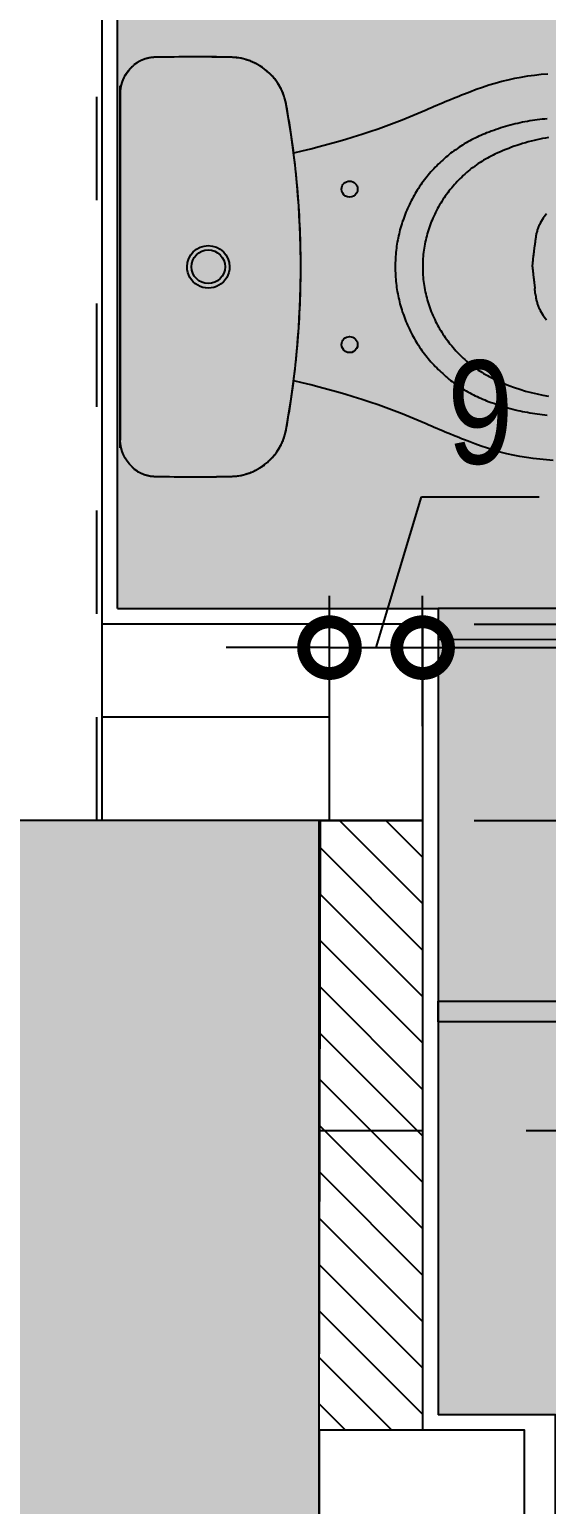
# Model space of a CAD drawing. Header units: metres. Extents: x -23 to 570, y -54 to 184.
# Drawn here: x 30.82 to 31.32, y 47.338 to 48.765 of the extents above; entities that cross this region are included whole.
import ezdxf
from ezdxf.xclip import XClip

# ---------------------------------------------------------------- set-up
doc = ezdxf.new("R2010")
doc.units = ezdxf.units.M
doc.header["$XCLIPFRAME"] = 0
doc.header["$PDMODE"] = 35
doc.linetypes.add('DASHEDX2', pattern=[1.5, 1, -0.5])
for name, color, linetype in [('1', 232, 'DASHEDX2'), ('4', 2, 'Continuous'), ('ARQ-DIM', 2, 'Continuous'), ('PUC$0$ARQ-ALV ACAB', 4, 'Continuous'), ('PUC$0$ARQ-ALV OSSO', 5, 'Continuous'), ('PUC$0$ARQ-AUX1', 1, 'Continuous'), ('PUC$0$ARQ-ENCH', 1, 'Continuous'), ('PUC$0$ARQ-HID', 7, 'Continuous')]:
    doc.layers.add(name, color=color, linetype=linetype)
doc.layers.add('PUC$0$ARQ-FORRO', color=9, linetype='Continuous', lineweight=5)
doc.styles.add('Adesa', font='ARIALN.TTF')
doc.dimstyles.new('ADESA 1-0050', dxfattribs={"dimtxt": 0.1, "dimasz": 0.1, "dimexe": 0.05, "dimexo": 0.05, "dimgap": 0.03, "dimtad": 1, "dimdec": 1, "dimlfac": 100, "dimzin": 12, "dimtxsty": 'Adesa', "dimblk": 'DOTSMALL', "dimcen": 1, "dimdle": 0.05, "dimclrd": 1, "dimclre": 1, "dimclrt": 256, "dimazin": 3, "dimtm": 1e-09, "dimtfac": 1, "dimtdec": 1, "dimtmove": 1, "dimatfit": 0, "dimldrblk": 'DOTSMALL', "dimfxl": 0.8, "dimtvp": 2, "dimtolj": 1, "dimtzin": 0, "dimarcsym": 0})

# ---------------------------------------------------------------- blocks, each defined once
blk = doc.blocks.new('_DotSmall')
at = {"color": 0, "linetype": 'ByBlock', "const_width": 0.5}
blk.add_lwpolyline([(-0.0625, 0, 1), (0.0625, 0, 1)], format="xyb", close=True, dxfattribs=at)
blk = doc.blocks.new('*D898')
at = {"layer": 'ARQ-DIM', "color": 1, "lineweight": -2, "transparency": 16777216}
for p, q in [((31.2, 48.0912), (31.2, 48.2172)), ((32.1683, 48.0912), (32.1683, 48.2172)), ((31.15, 48.1672), (32.2183, 48.1672))]:
    blk.add_line(p, q, dxfattribs=at)
at = {"layer": 'Defpoints', "color": 0, "transparency": 16777216}
for p in [(32.1683, 48.1672), (31.2, 48.0412, 0), (32.1683, 48.0412)]:
    blk.add_point(p, dxfattribs=at)
at = {"layer": 'ARQ-DIM', "color": 1, "lineweight": -2, "transparency": 16777216, "xscale": 0.1, "yscale": 0.1, "zscale": 0.1, "rotation": 180}
blk.add_blockref('_DotSmall', (31.2, 48.1672), dxfattribs=at)
at = {"layer": 'ARQ-DIM', "color": 1, "lineweight": -2, "transparency": 16777216, "xscale": 0.1, "yscale": 0.1, "zscale": 0.1}
blk.add_blockref('_DotSmall', (32.1683, 48.1672), dxfattribs=at)
at = {"layer": 'ARQ-DIM', "transparency": 16777216, "insert": (32.0129, 48.2482), "char_height": 0.1, "attachment_point": 5, "style": 'Adesa'}
blk.add_mtext('\\A1;97', dxfattribs=at)
blk = doc.blocks.new('*D900')
at = {"layer": 'ARQ-DIM', "color": 1, "lineweight": -2, "transparency": 16777216}
for p, q in [((31.155, 48.1672), (31.1988, 48.3132)), ((31.1988, 48.3132), (31.3128, 48.3132)), ((31.11, 48.095), (31.11, 48.2172)), ((31.2, 48.0912), (31.2, 48.2172)), ((31.11, 48.1672), (31.01, 48.1672)), ((31.11, 48.1672), (31.2, 48.1672)), ((31.11, 48.1672), (31.2, 48.1672)), ((31.2, 48.1672), (31.3, 48.1672))]:
    blk.add_line(p, q, dxfattribs=at)
at = {"layer": 'Defpoints', "color": 0, "transparency": 16777216}
for p in [(31.2, 48.1672), (31.11, 48.045), (31.2, 48.0412)]:
    blk.add_point(p, dxfattribs=at)
at = {"layer": 'ARQ-DIM', "color": 1, "lineweight": -2, "transparency": 16777216, "xscale": 0.1, "yscale": 0.1, "zscale": 0.1}
blk.add_blockref('_DotSmall', (31.11, 48.1672), dxfattribs=at)
at = {"layer": 'ARQ-DIM', "color": 1, "lineweight": -2, "transparency": 16777216, "xscale": 0.1, "yscale": 0.1, "zscale": 0.1, "rotation": 180}
blk.add_blockref('_DotSmall', (31.2, 48.1672), dxfattribs=at)
at = {"layer": 'ARQ-DIM', "transparency": 16777216, "insert": (31.2558, 48.3943), "char_height": 0.1, "attachment_point": 5, "style": 'Adesa'}
blk.add_mtext('\\A1;9', dxfattribs=at)
blk = doc.blocks.new('*D1104')
at = {"layer": 'ARQ-DIM', "color": 1, "lineweight": -2, "transparency": 16777216}
for p, q in [((31.772, 48.24), (31.772, 47.95)), ((31.25, 48.19), (31.822, 48.19)), ((31.25, 48), (31.822, 48))]:
    blk.add_line(p, q, dxfattribs=at)
at = {"layer": 'Defpoints', "color": 0, "transparency": 16777216}
for p in [(31.2, 48.19, 0), (31.2, 48, 0), (31.772, 48)]:
    blk.add_point(p, dxfattribs=at)
at = {"layer": 'ARQ-DIM', "color": 1, "lineweight": -2, "transparency": 16777216, "xscale": 0.1, "yscale": 0.1, "zscale": 0.1}
for p, rotation in [((31.772, 48.19), 90), ((31.772, 48), 270)]:
    blk.add_blockref('_DotSmall', p, dxfattribs=dict(at, rotation=rotation))
at = {"layer": 'ARQ-DIM', "transparency": 16777216, "insert": (31.6909, 48.095), "char_height": 0.1, "attachment_point": 5, "rotation": 90, "style": 'Adesa'}
blk.add_mtext('\\A1;19', dxfattribs=at)
blk = doc.blocks.new('*D1105')
at = {"layer": 'ARQ-DIM', "color": 1, "lineweight": -2, "transparency": 16777216}
for p, q in [((31.772, 47.3605), (31.772, 48.05)), ((31.25, 48), (31.822, 48)), ((31.3484, 47.4105), (31.822, 47.4105))]:
    blk.add_line(p, q, dxfattribs=at)
at = {"layer": 'Defpoints', "color": 0, "transparency": 16777216}
for p in [(31.2, 48, 0), (31.772, 48), (31.2984, 47.4105, 0)]:
    blk.add_point(p, dxfattribs=at)
at = {"layer": 'ARQ-DIM', "color": 1, "lineweight": -2, "transparency": 16777216, "xscale": 0.1, "yscale": 0.1, "zscale": 0.1}
for p, rotation in [((31.772, 48), 90), ((31.772, 47.4105), 270)]:
    blk.add_blockref('_DotSmall', p, dxfattribs=dict(at, rotation=rotation))
at = {"layer": 'ARQ-DIM', "transparency": 16777216, "insert": (31.6909, 47.7052), "char_height": 0.1, "attachment_point": 5, "rotation": 90, "style": 'Adesa'}
blk.add_mtext('\\A1;59', dxfattribs=at)
blk = doc.blocks.new('PUC$0$ARQ-HID-BACIA CX')
blk.add_line((-0.0001, -0.175), (-0.0001, 0.175))
for points in [[(-0.0137, -0.1957), (-0.0142, -0.196), (-0.0147, -0.1964), (-0.0153, -0.1968), (-0.0158, -0.1971), (-0.0163, -0.1975), (-0.0168, -0.1978), (-0.0174, -0.1981), (-0.0179, -0.1984), (-0.0185, -0.1987), (-0.019, -0.199), (-0.0196, -0.1993), (-0.0202, -0.1995), (-0.0207, -0.1998), (-0.0213, -0.2), (-0.0219, -0.2003), (-0.0225, -0.2005), (-0.0231, -0.2007), (-0.0237, -0.2009), (-0.0243, -0.2011), (-0.0249, -0.2013), (-0.0255, -0.2015), (-0.0261, -0.2016), (-0.0267, -0.2018), (-0.0273, -0.2019), (-0.0279, -0.2021), (-0.0285, -0.2022), (-0.0292, -0.2023), (-0.0298, -0.2024), (-0.0304, -0.2025), (-0.031, -0.2025), (-0.0316, -0.2026), (-0.0323, -0.2026), (-0.0329, -0.2027), (-0.0335, -0.2027), (-0.0342, -0.2027, -0.00878), (-0.1068, -0.2028), (-0.1079, -0.2027), (-0.1091, -0.2026), (-0.1102, -0.2026), (-0.1114, -0.2025), (-0.1125, -0.2024), (-0.1136, -0.2022), (-0.1148, -0.2021), (-0.1159, -0.2019), (-0.117, -0.2017), (-0.1181, -0.2014), (-0.1192, -0.2012), (-0.1203, -0.2009), (-0.1214, -0.2006), (-0.1225, -0.2002), (-0.1236, -0.1999), (-0.1247, -0.1995), (-0.1258, -0.1991), (-0.1268, -0.1987), (-0.1279, -0.1982), (-0.1289, -0.1978), (-0.13, -0.1973), (-0.131, -0.1968), (-0.132, -0.1962), (-0.133, -0.1957), (-0.134, -0.1951), (-0.135, -0.1945), (-0.1359, -0.1939), (-0.1369, -0.1933), (-0.1378, -0.1926), (-0.1388, -0.192), (-0.1397, -0.1913), (-0.1406, -0.1906), (-0.1415, -0.1899), (-0.1423, -0.1891), (-0.1432, -0.1884), (-0.144, -0.1876), (-0.1449, -0.1868), (-0.1457, -0.186), (-0.1465, -0.1851), (-0.1472, -0.1843), (-0.148, -0.1834), (-0.1487, -0.1826), (-0.1494, -0.1817), (-0.1501, -0.1808), (-0.1508, -0.1799), (-0.1515, -0.1789), (-0.1521, -0.178), (-0.1527, -0.177), (-0.1533, -0.1761), (-0.1539, -0.1751), (-0.1545, -0.1741), (-0.155, -0.1731), (-0.1556, -0.1721), (-0.1561, -0.171), (-0.1566, -0.17), (-0.157, -0.169), (-0.1575, -0.1679), (-0.1579, -0.1668), (-0.1583, -0.1658), (-0.1586, -0.1647), (-0.159, -0.1636), (-0.1593, -0.1625), (-0.1596, -0.1614), (-0.1598, -0.1603), (-0.1601, -0.1592), (-0.1604, -0.158), (-0.1606, -0.1569), (-0.1614, -0.1525), (-0.1622, -0.148), (-0.1629, -0.1436), (-0.1636, -0.1392), (-0.1643, -0.1347), (-0.165, -0.1302), (-0.1657, -0.1258), (-0.1663, -0.1213), (-0.1669, -0.1169), (-0.1675, -0.1124), (-0.168, -0.1079), (-0.1686, -0.1034), (-0.1691, -0.099), (-0.1696, -0.0945), (-0.1701, -0.09), (-0.1705, -0.0855), (-0.1709, -0.081), (-0.1713, -0.0765), (-0.1717, -0.072), (-0.1721, -0.0675), (-0.1724, -0.0631), (-0.1727, -0.0586), (-0.173, -0.0541), (-0.1733, -0.0496), (-0.1735, -0.0451), (-0.1737, -0.0406), (-0.1739, -0.0361), (-0.1741, -0.0315), (-0.1742, -0.027), (-0.1744, -0.0225), (-0.1745, -0.018), (-0.1745, -0.0135), (-0.1746, -0.009), (-0.1746, -0.0045), (-0.1746, 0), (-0.1746, 0.0045), (-0.1746, 0.009), (-0.1745, 0.0135), (-0.1745, 0.018), (-0.1744, 0.0225), (-0.1742, 0.027), (-0.1741, 0.0315), (-0.1739, 0.0361), (-0.1737, 0.0406), (-0.1735, 0.0451), (-0.1733, 0.0496), (-0.173, 0.0541), (-0.1727, 0.0586), (-0.1724, 0.0631), (-0.1721, 0.0675), (-0.1717, 0.072), (-0.1713, 0.0765), (-0.1709, 0.081), (-0.1705, 0.0855), (-0.1701, 0.09), (-0.1696, 0.0945), (-0.1691, 0.099), (-0.1686, 0.1034), (-0.168, 0.1079), (-0.1675, 0.1124), (-0.1669, 0.1169), (-0.1663, 0.1213), (-0.1657, 0.1258), (-0.165, 0.1302), (-0.1643, 0.1347), (-0.1636, 0.1392), (-0.1629, 0.1436), (-0.1622, 0.148), (-0.1614, 0.1525), (-0.1606, 0.1569), (-0.1604, 0.158), (-0.1601, 0.1592), (-0.1598, 0.1603), (-0.1596, 0.1614), (-0.1593, 0.1625), (-0.159, 0.1636), (-0.1586, 0.1647), (-0.1583, 0.1658), (-0.1579, 0.1668), (-0.1575, 0.1679), (-0.157, 0.169), (-0.1566, 0.17), (-0.1561, 0.171), (-0.1556, 0.1721), (-0.155, 0.1731), (-0.1545, 0.1741), (-0.1539, 0.1751), (-0.1533, 0.1761), (-0.1527, 0.177), (-0.1521, 0.178), (-0.1515, 0.1789), (-0.1508, 0.1799), (-0.1501, 0.1808), (-0.1494, 0.1817), (-0.1487, 0.1826), (-0.148, 0.1834), (-0.1472, 0.1843), (-0.1465, 0.1851), (-0.1457, 0.186), (-0.1449, 0.1868), (-0.144, 0.1876), (-0.1432, 0.1884), (-0.1423, 0.1891), (-0.1415, 0.1899), (-0.1406, 0.1906), (-0.1397, 0.1913), (-0.1388, 0.192), (-0.1378, 0.1926), (-0.1369, 0.1933), (-0.1359, 0.1939), (-0.135, 0.1945), (-0.134, 0.1951), (-0.133, 0.1957), (-0.132, 0.1962), (-0.131, 0.1968), (-0.13, 0.1973), (-0.1289, 0.1978), (-0.1279, 0.1982), (-0.1268, 0.1987), (-0.1258, 0.1991), (-0.1247, 0.1995), (-0.1236, 0.1999), (-0.1225, 0.2002), (-0.1214, 0.2006), (-0.1203, 0.2009), (-0.1192, 0.2012), (-0.1181, 0.2014), (-0.117, 0.2017), (-0.1159, 0.2019), (-0.1148, 0.2021), (-0.1136, 0.2022), (-0.1125, 0.2024), (-0.1114, 0.2025), (-0.1102, 0.2026), (-0.1091, 0.2026), (-0.1079, 0.2027), (-0.1068, 0.2028, -0.00878), (-0.0342, 0.2027), (-0.0335, 0.2027), (-0.0329, 0.2027), (-0.0323, 0.2026), (-0.0316, 0.2026), (-0.031, 0.2025), (-0.0304, 0.2025), (-0.0298, 0.2024), (-0.0292, 0.2023), (-0.0285, 0.2022), (-0.0279, 0.2021), (-0.0273, 0.2019), (-0.0267, 0.2018), (-0.0261, 0.2016), (-0.0255, 0.2015), (-0.0249, 0.2013), (-0.0243, 0.2011), (-0.0237, 0.2009), (-0.0231, 0.2007), (-0.0225, 0.2005), (-0.0219, 0.2003), (-0.0213, 0.2), (-0.0207, 0.1998), (-0.0202, 0.1995), (-0.0196, 0.1993), (-0.019, 0.199), (-0.0185, 0.1987), (-0.0179, 0.1984), (-0.0174, 0.1981), (-0.0168, 0.1978), (-0.0163, 0.1975), (-0.0158, 0.1971), (-0.0153, 0.1968), (-0.0147, 0.1964), (-0.0142, 0.196), (-0.0137, 0.1957)], [(-0.1676, 0.1104), (-0.1678, 0.1104), (-0.176, 0.1123), (-0.1842, 0.1142), (-0.1925, 0.1163), (-0.2008, 0.1185), (-0.209, 0.1208), (-0.2171, 0.1231), (-0.2253, 0.1256), (-0.2335, 0.1282), (-0.2415, 0.1309), (-0.2493, 0.1336), (-0.2571, 0.1363), (-0.2648, 0.1392), (-0.2725, 0.1422), (-0.2803, 0.1453), (-0.288, 0.1486), (-0.2958, 0.1519, 0.011149), (-0.3381, 0.1694), (-0.3442, 0.1717), (-0.3503, 0.1739), (-0.3564, 0.1759), (-0.3626, 0.1778), (-0.3689, 0.1795), (-0.3751, 0.181), (-0.3815, 0.1824), (-0.3878, 0.1836), (-0.3942, 0.1847), (-0.4006, 0.1855), (-0.407, 0.1863), (-0.4135, 0.1868)], [(-0.4186, -0.1872), (-0.4121, -0.1867), (-0.4057, -0.1861), (-0.3992, -0.1854), (-0.3928, -0.1844), (-0.3864, -0.1834), (-0.3801, -0.1821), (-0.3738, -0.1807), (-0.3675, -0.1791), (-0.3613, -0.1774), (-0.3551, -0.1755), (-0.349, -0.1735), (-0.3429, -0.1713), (-0.3381, -0.1694, 0.011149), (-0.2958, -0.1519), (-0.288, -0.1486), (-0.2803, -0.1453), (-0.2725, -0.1422), (-0.2648, -0.1392), (-0.2571, -0.1363), (-0.2493, -0.1336), (-0.2415, -0.1309), (-0.2335, -0.1282), (-0.2253, -0.1256), (-0.2171, -0.1231), (-0.209, -0.1208), (-0.2008, -0.1185), (-0.1925, -0.1163), (-0.1842, -0.1142), (-0.176, -0.1123), (-0.1678, -0.1104), (-0.1676, -0.1104)], [(-0.0131, 0.195, 0.018828), (-0.0135, 0.1954)], [(-0.0133, -0.1951), (-0.0133, -0.1951), (-0.0133, -0.1951), (-0.0133, -0.1951), (-0.0132, -0.1951), (-0.0132, -0.195), (-0.0132, -0.195), (-0.0131, -0.1949), (-0.013, -0.1948), (-0.0129, -0.1947), (-0.0128, -0.1946), (-0.0126, -0.1945), (-0.0125, -0.1943), (-0.0116, -0.1935, 0.212488), (-0.0001, -0.1677), (-0.0001, 0.1677, 0.212488), (-0.0116, 0.1935), (-0.0125, 0.1943), (-0.0126, 0.1945), (-0.0128, 0.1946), (-0.0129, 0.1947), (-0.013, 0.1948), (-0.0131, 0.1949), (-0.0132, 0.195), (-0.0132, 0.195), (-0.0132, 0.1951), (-0.0133, 0.1951), (-0.0133, 0.1951), (-0.0133, 0.1951)], [(-0.0123, 0.1942, 0.002919), (-0.0115, 0.1935)], [(-0.4123, 0.0512), (-0.4111, 0.0499), (-0.41, 0.0485), (-0.4089, 0.047), (-0.4079, 0.0455), (-0.407, 0.0439), (-0.4061, 0.0422), (-0.4053, 0.0406), (-0.4049, 0.0397), (-0.4045, 0.0389), (-0.4042, 0.038), (-0.4039, 0.0372), (-0.4036, 0.0363), (-0.4033, 0.0354), (-0.403, 0.0346), (-0.4028, 0.0337), (-0.4025, 0.0328), (-0.4023, 0.0319), (-0.4021, 0.0311), (-0.402, 0.0302), (-0.4018, 0.0293), (-0.4017, 0.0285), (-0.4016, 0.0276), (-0.4015, 0.0267, -0.000598), (-0.4009, 0.0209)], [(-0.3986, 0, 0.006359), (-0.3992, 0.0061), (-0.3992, 0.0064), (-0.3992, 0.0066), (-0.3993, 0.0072), (-0.3993, 0.0075), (-0.3993, 0.0077), (-0.3994, 0.0083), (-0.3994, 0.0086), (-0.3995, 0.0091), (-0.3995, 0.0094), (-0.3996, 0.01), (-0.3996, 0.0103), (-0.3997, 0.0108), (-0.3998, 0.0117), (-0.3999, 0.0123), (-0.4, 0.0129), (-0.4002, 0.0144), (-0.4003, 0.0154), (-0.4003, 0.0159), (-0.4004, 0.0164), (-0.4005, 0.0169), (-0.4005, 0.0174), (-0.4006, 0.0179), (-0.4006, 0.0184), (-0.4007, 0.0189), (-0.4008, 0.0194), (-0.4008, 0.0199), (-0.4009, 0.0204), (-0.4009, 0.0209)], [(-0.3986, 0, -0.006359), (-0.3992, -0.0061), (-0.3992, -0.0064), (-0.3992, -0.0066), (-0.3993, -0.0072), (-0.3993, -0.0075), (-0.3993, -0.0077), (-0.3994, -0.0083), (-0.3994, -0.0086), (-0.3995, -0.0091), (-0.3995, -0.0094), (-0.3996, -0.01), (-0.3996, -0.0103), (-0.3997, -0.0108), (-0.3998, -0.0117), (-0.3999, -0.0123), (-0.4, -0.0129), (-0.4002, -0.0144), (-0.4003, -0.0154), (-0.4003, -0.0159), (-0.4004, -0.0164), (-0.4005, -0.0169), (-0.4005, -0.0174), (-0.4006, -0.0179), (-0.4006, -0.0184), (-0.4007, -0.0189), (-0.4008, -0.0194), (-0.4008, -0.0199), (-0.4009, -0.0204), (-0.4009, -0.0209)], [(-0.4015, -0.0267, 0.000598), (-0.4009, -0.0209)], [(-0.0136, -0.1955, 0.018828), (-0.0132, -0.1951)]]:
    blk.add_lwpolyline(points, format="xyb")
at = {"ltscale": 0.000466036}
blk.add_lwpolyline([(-0.0133, -0.1951), (-0.0133, -0.1952, -0.017665), (-0.0136, -0.1955, -0.039631), (-0.0138, -0.1956, -0.158216), (-0.0342, -0.2027, -0.008778), (-0.1068, -0.2027), (-0.1095, -0.2026), (-0.1122, -0.2023), (-0.1149, -0.202), (-0.1176, -0.2014), (-0.1203, -0.2008), (-0.1229, -0.2), (-0.1255, -0.1991), (-0.128, -0.1981), (-0.1305, -0.1969), (-0.1329, -0.1957), (-0.1352, -0.1943), (-0.1375, -0.1928), (-0.1397, -0.1912), (-0.1418, -0.1894), (-0.1439, -0.1876), (-0.1458, -0.1857), (-0.1477, -0.1837), (-0.1494, -0.1816), (-0.151, -0.1794), (-0.1526, -0.1772), (-0.154, -0.1748), (-0.1553, -0.1724), (-0.1565, -0.17), (-0.1575, -0.1675), (-0.1585, -0.1649), (-0.1593, -0.1623), (-0.16, -0.1597), (-0.1605, -0.1569, -0.044623), (-0.1746, 0, -0.044623), (-0.1605, 0.1569), (-0.16, 0.1597), (-0.1593, 0.1623), (-0.1585, 0.1649), (-0.1575, 0.1675), (-0.1565, 0.17), (-0.1553, 0.1724), (-0.154, 0.1748), (-0.1526, 0.1772), (-0.151, 0.1794), (-0.1494, 0.1816), (-0.1477, 0.1837), (-0.1458, 0.1857), (-0.1439, 0.1876), (-0.1418, 0.1894), (-0.1397, 0.1912), (-0.1375, 0.1928), (-0.1352, 0.1943), (-0.1329, 0.1957), (-0.1305, 0.1969), (-0.128, 0.1981), (-0.1255, 0.1991), (-0.1229, 0.2), (-0.1203, 0.2008), (-0.1176, 0.2014), (-0.1149, 0.202), (-0.1122, 0.2023), (-0.1095, 0.2026), (-0.1068, 0.2027, -0.008778), (-0.0342, 0.2027, -0.158216), (-0.0138, 0.1956, -0.039631), (-0.0136, 0.1955, -0.017665), (-0.0133, 0.1952), (-0.0133, 0.1951)], format="xyb", dxfattribs=at)
at = {"ltscale": 0.00311}
for points in [[(-0.1068, 0.2021), (-0.1068, 0.2027)], [(-0.1068, -0.2021), (-0.1068, -0.2027)]]:
    blk.add_lwpolyline(points, dxfattribs=at)
at = {"ltscale": 0.00156}
blk.add_lwpolyline([(-0.0131, 0.1951), (-0.0133, 0.1953)], dxfattribs=at)
for points in [[(-0.0133, 0.1951), (-0.0133, 0.1951)], [(-0.0115, 0.1936), (-0.0109, 0.1931), (-0.0103, 0.1925), (-0.0097, 0.1919), (-0.0091, 0.1913), (-0.0086, 0.1907), (-0.008, 0.19), (-0.0075, 0.1894), (-0.007, 0.1887), (-0.0065, 0.1881), (-0.006, 0.1874), (-0.0055, 0.1867), (-0.0051, 0.186), (-0.0047, 0.1853), (-0.0043, 0.1845), (-0.0039, 0.1838), (-0.0035, 0.1831), (-0.0031, 0.1823), (-0.0028, 0.1815), (-0.0025, 0.1808), (-0.0022, 0.18), (-0.0019, 0.1792), (-0.0016, 0.1784), (-0.0014, 0.1776), (-0.0012, 0.1768), (-0.001, 0.176), (-0.0008, 0.1752), (-0.0006, 0.1744), (-0.0005, 0.1736), (-0.0003, 0.1728), (-0.0002, 0.1719), (-0.0001, 0.1711), (-0.0001, 0.1703), (0, 0.1694), (0, 0.1686), (0, 0.1678)], [(0, 0.1677), (0, -0.1677)], [(-0.4128, 0.1433), (-0.4104, 0.143), (-0.408, 0.1428), (-0.4056, 0.1425), (-0.4032, 0.1422), (-0.4008, 0.1419), (-0.3985, 0.1415), (-0.3961, 0.1411), (-0.3937, 0.1407), (-0.3913, 0.1402), (-0.389, 0.1398), (-0.3866, 0.1393), (-0.3843, 0.1388), (-0.3819, 0.1382), (-0.3796, 0.1376), (-0.3772, 0.137), (-0.3749, 0.1364), (-0.3726, 0.1357), (-0.3703, 0.1351), (-0.368, 0.1343), (-0.3657, 0.1336), (-0.3634, 0.1328), (-0.3611, 0.132), (-0.3588, 0.1312), (-0.3566, 0.1304), (-0.3543, 0.1295), (-0.3525, 0.1287), (-0.3506, 0.1279), (-0.3488, 0.1271), (-0.3469, 0.1263), (-0.3451, 0.1255), (-0.3433, 0.1246), (-0.3415, 0.1237), (-0.3397, 0.1228), (-0.3379, 0.1219), (-0.3362, 0.1209), (-0.3344, 0.1199), (-0.3327, 0.1189), (-0.331, 0.1178), (-0.3293, 0.1167), (-0.3277, 0.1156), (-0.326, 0.1145), (-0.3244, 0.1133), (-0.3227, 0.1122), (-0.3211, 0.111), (-0.3195, 0.1098), (-0.3179, 0.1085), (-0.3164, 0.1072), (-0.3149, 0.106), (-0.3133, 0.1046), (-0.3118, 0.1033), (-0.3103, 0.102), (-0.3089, 0.1006), (-0.3074, 0.0992), (-0.306, 0.0978), (-0.3046, 0.0963), (-0.3032, 0.0949), (-0.3019, 0.0934), (-0.3005, 0.0919), (-0.2992, 0.0904), (-0.2979, 0.0888), (-0.2967, 0.0873), (-0.2954, 0.0857), (-0.2942, 0.0841), (-0.293, 0.0825), (-0.2918, 0.0809), (-0.2907, 0.0793), (-0.2895, 0.0776), (-0.2884, 0.0759), (-0.2873, 0.0742), (-0.2863, 0.0725), (-0.2852, 0.0708), (-0.2842, 0.0691), (-0.2832, 0.0673), (-0.2823, 0.0656), (-0.2813, 0.0638), (-0.2804, 0.062), (-0.2796, 0.0602), (-0.2787, 0.0584), (-0.2779, 0.0565), (-0.2771, 0.0547), (-0.2763, 0.0528), (-0.2755, 0.051), (-0.2748, 0.0491), (-0.2741, 0.0472), (-0.2735, 0.0453), (-0.2728, 0.0434), (-0.2722, 0.0415), (-0.2716, 0.0396), (-0.2711, 0.0377), (-0.2705, 0.0357), (-0.27, 0.0338), (-0.2696, 0.0318), (-0.2691, 0.0299), (-0.2687, 0.0279), (-0.2683, 0.026), (-0.2679, 0.024), (-0.2676, 0.022), (-0.2673, 0.02), (-0.267, 0.018), (-0.2668, 0.016), (-0.2666, 0.014), (-0.2664, 0.012), (-0.2663, 0.01), (-0.2662, 0.008), (-0.2661, 0.006), (-0.266, 0.004), (-0.2659, 0.002), (-0.2659, 0), (-0.2659, -0.002), (-0.266, -0.004), (-0.2661, -0.006), (-0.2662, -0.008), (-0.2663, -0.01), (-0.2664, -0.012), (-0.2666, -0.014), (-0.2668, -0.016), (-0.267, -0.018), (-0.2673, -0.02), (-0.2676, -0.022), (-0.2679, -0.024), (-0.2683, -0.026), (-0.2687, -0.0279), (-0.2691, -0.0299), (-0.2696, -0.0318), (-0.27, -0.0338), (-0.2705, -0.0357), (-0.2711, -0.0377), (-0.2716, -0.0396), (-0.2722, -0.0415), (-0.2728, -0.0434), (-0.2735, -0.0453), (-0.2741, -0.0472), (-0.2748, -0.0491), (-0.2755, -0.051), (-0.2763, -0.0528), (-0.2771, -0.0547), (-0.2779, -0.0565), (-0.2787, -0.0584), (-0.2796, -0.0602), (-0.2804, -0.062), (-0.2813, -0.0638), (-0.2823, -0.0656), (-0.2832, -0.0673), (-0.2842, -0.0691), (-0.2852, -0.0708), (-0.2863, -0.0725), (-0.2873, -0.0742), (-0.2884, -0.0759), (-0.2895, -0.0776), (-0.2907, -0.0793), (-0.2918, -0.0809), (-0.293, -0.0825), (-0.2942, -0.0841), (-0.2954, -0.0857), (-0.2967, -0.0873), (-0.2979, -0.0888), (-0.2992, -0.0904), (-0.3005, -0.0919), (-0.3019, -0.0934), (-0.3032, -0.0949), (-0.3046, -0.0963), (-0.306, -0.0978), (-0.3074, -0.0992), (-0.3089, -0.1006), (-0.3103, -0.102), (-0.3118, -0.1033), (-0.3133, -0.1046), (-0.3149, -0.106), (-0.3164, -0.1072), (-0.3179, -0.1085), (-0.3195, -0.1098), (-0.3211, -0.111), (-0.3227, -0.1122), (-0.3244, -0.1133), (-0.326, -0.1145), (-0.3277, -0.1156), (-0.3293, -0.1167), (-0.331, -0.1178), (-0.3327, -0.1189), (-0.3344, -0.1199), (-0.3362, -0.1209), (-0.3379, -0.1219), (-0.3397, -0.1228), (-0.3415, -0.1237), (-0.3433, -0.1246), (-0.3451, -0.1255), (-0.3469, -0.1263), (-0.3488, -0.1271), (-0.3506, -0.1279), (-0.3525, -0.1287), (-0.3543, -0.1295), (-0.3566, -0.1304), (-0.3588, -0.1312), (-0.3611, -0.132), (-0.3634, -0.1328), (-0.3657, -0.1336), (-0.368, -0.1343), (-0.3703, -0.1351), (-0.3726, -0.1357), (-0.3749, -0.1364), (-0.3772, -0.137), (-0.3796, -0.1376), (-0.3819, -0.1382), (-0.3843, -0.1388), (-0.3866, -0.1393), (-0.389, -0.1398), (-0.3913, -0.1402), (-0.3937, -0.1407), (-0.3961, -0.1411), (-0.3985, -0.1415), (-0.4008, -0.1419), (-0.4032, -0.1422), (-0.4056, -0.1425), (-0.408, -0.1428), (-0.4104, -0.143), (-0.4128, -0.1433)], [(-0.414, 0.125), (-0.4112, 0.1245), (-0.4084, 0.124), (-0.4056, 0.1235), (-0.4028, 0.1229), (-0.4001, 0.1222), (-0.3973, 0.1215), (-0.3946, 0.1208), (-0.3918, 0.12), (-0.3891, 0.1192), (-0.3864, 0.1184), (-0.3836, 0.1175), (-0.3809, 0.1166), (-0.3782, 0.1156), (-0.3756, 0.1146), (-0.3729, 0.1135), (-0.3702, 0.1125), (-0.3676, 0.1113), (-0.365, 0.1102), (-0.3623, 0.109), (-0.3605, 0.1081), (-0.3586, 0.1071), (-0.3568, 0.1062), (-0.355, 0.1052), (-0.3532, 0.1042), (-0.3514, 0.1031), (-0.3497, 0.102), (-0.3479, 0.1009), (-0.3462, 0.0998), (-0.3445, 0.0986), (-0.3428, 0.0974), (-0.3412, 0.0962), (-0.3395, 0.095), (-0.3379, 0.0937), (-0.3364, 0.0924), (-0.3348, 0.0911), (-0.3332, 0.0897), (-0.3317, 0.0883), (-0.3302, 0.0869), (-0.3288, 0.0855), (-0.3273, 0.0841), (-0.3259, 0.0826), (-0.3245, 0.0811), (-0.3231, 0.0796), (-0.3218, 0.0781), (-0.3205, 0.0765), (-0.3192, 0.0749), (-0.3179, 0.0733), (-0.3167, 0.0717), (-0.3155, 0.0701), (-0.3143, 0.0684), (-0.3131, 0.0667), (-0.312, 0.0651), (-0.3109, 0.0633), (-0.3099, 0.0616), (-0.3088, 0.0599), (-0.3078, 0.0581), (-0.3068, 0.0563), (-0.3059, 0.0545), (-0.305, 0.0527), (-0.3041, 0.0509), (-0.3032, 0.0491), (-0.3024, 0.0472), (-0.3016, 0.0453), (-0.3008, 0.0435), (-0.3001, 0.0416), (-0.2994, 0.0397), (-0.2987, 0.0378), (-0.2981, 0.0358), (-0.2975, 0.0339), (-0.2969, 0.032), (-0.2964, 0.03), (-0.2959, 0.028), (-0.2954, 0.0261), (-0.295, 0.0241), (-0.2946, 0.0221), (-0.2942, 0.0201), (-0.2939, 0.0181), (-0.2936, 0.0161), (-0.2933, 0.0141), (-0.2931, 0.0121), (-0.2929, 0.0101), (-0.2927, 0.0081), (-0.2926, 0.0061), (-0.2925, 0.004), (-0.2925, 0.002), (-0.2925, 0), (-0.2925, -0.002), (-0.2925, -0.004), (-0.2926, -0.0061), (-0.2927, -0.0081), (-0.2929, -0.0101), (-0.2931, -0.0121), (-0.2933, -0.0141), (-0.2936, -0.0161), (-0.2939, -0.0181), (-0.2942, -0.0201), (-0.2946, -0.0221), (-0.295, -0.0241), (-0.2954, -0.0261), (-0.2959, -0.028), (-0.2964, -0.03), (-0.2969, -0.032), (-0.2975, -0.0339), (-0.2981, -0.0358), (-0.2987, -0.0378), (-0.2994, -0.0397), (-0.3001, -0.0416), (-0.3008, -0.0435), (-0.3016, -0.0453), (-0.3024, -0.0472), (-0.3032, -0.0491), (-0.3041, -0.0509), (-0.305, -0.0527), (-0.3059, -0.0545), (-0.3068, -0.0563), (-0.3078, -0.0581), (-0.3088, -0.0599), (-0.3099, -0.0616), (-0.3109, -0.0633), (-0.312, -0.0651), (-0.3131, -0.0667), (-0.3143, -0.0684), (-0.3155, -0.0701), (-0.3167, -0.0717), (-0.3179, -0.0733), (-0.3192, -0.0749), (-0.3205, -0.0765), (-0.3218, -0.0781), (-0.3231, -0.0796), (-0.3245, -0.0811), (-0.3259, -0.0826), (-0.3273, -0.0841), (-0.3288, -0.0855), (-0.3302, -0.0869), (-0.3317, -0.0883), (-0.3332, -0.0897), (-0.3348, -0.0911), (-0.3364, -0.0924), (-0.3379, -0.0937), (-0.3395, -0.095), (-0.3412, -0.0962), (-0.3428, -0.0974), (-0.3445, -0.0986), (-0.3462, -0.0998), (-0.3479, -0.1009), (-0.3497, -0.102), (-0.3514, -0.1031), (-0.3532, -0.1042), (-0.355, -0.1052), (-0.3568, -0.1062), (-0.3586, -0.1071), (-0.3605, -0.1081), (-0.3623, -0.109), (-0.3651, -0.1102), (-0.3704, -0.1125), (-0.3757, -0.1147), (-0.3811, -0.1166), (-0.3865, -0.1184), (-0.392, -0.1201), (-0.3975, -0.1216), (-0.403, -0.1229), (-0.4085, -0.124), (-0.4141, -0.125)], [(-0.4015, -0.0267), (-0.4016, -0.0276), (-0.4017, -0.0285), (-0.4018, -0.0293), (-0.402, -0.0302), (-0.4021, -0.0311), (-0.4023, -0.0319), (-0.4025, -0.0328), (-0.4028, -0.0337), (-0.403, -0.0346), (-0.4033, -0.0354), (-0.4036, -0.0363), (-0.4039, -0.0372), (-0.4042, -0.038), (-0.4045, -0.0389), (-0.4049, -0.0397), (-0.4053, -0.0406), (-0.4061, -0.0422), (-0.407, -0.0439), (-0.4079, -0.0455), (-0.4089, -0.047), (-0.41, -0.0485), (-0.4111, -0.0499), (-0.4123, -0.0512)], [(-0.0115, -0.1936), (-0.0116, -0.1938), (-0.0117, -0.1938), (-0.0119, -0.194), (-0.0123, -0.1944), (-0.0126, -0.1947), (-0.0128, -0.1948), (-0.0129, -0.1949), (-0.013, -0.1949), (-0.013, -0.195), (-0.0131, -0.195), (-0.0131, -0.1951)]]:
    blk.add_lwpolyline(points)
at = {"ltscale": 0.00179}
for points in [[(-0.0004, 0.1677), (-0.0001, 0.1677)], [(-0.0004, -0.1677), (-0.0001, -0.1677)]]:
    blk.add_lwpolyline(points, dxfattribs=at)
for points in [[(-0.2141, 0.0752, 1), (-0.2296, 0.0752, 1)], [(-0.0647, 0, 1), (-0.1058, 0, 1)], [(-0.0689, 0.0001, 1), (-0.1014, 0.0001, 1)], [(-0.2141, -0.0752, 1), (-0.2296, -0.0752, 1)]]:
    blk.add_lwpolyline(points, format="xyb", close=True)
at = {"ltscale": 0.0005513}
blk.add_lwpolyline([(-0.3986, 0), (-0.3985, 0)], dxfattribs=at)
at = {"ltscale": 0.003392}
blk.add_lwpolyline([(-0.1598, -0.1568), (-0.1605, -0.1569)], dxfattribs=at)
at = {"ltscale": 0.002755}
blk.add_lwpolyline([(-0.0342, -0.2021), (-0.0342, -0.2026)], dxfattribs=at)
blk = doc.blocks.new('PUC$0$CHUVEIRO')
at = {"ltscale": 0.025}
blk.add_lwpolyline([(-0.01, -0.24, 1), (0.01, -0.24), (0.01, 0), (-0.01, 0)], format="xyb", close=True, dxfattribs=at)
blk.add_arc((0, -0.24), 0.06, 99.5942, 80.4061, dxfattribs=at)
blk = doc.blocks.new('PUC$0$planta tipo 5 puc')
at = {"layer": 'PUC$0$ARQ-ENCH'}
h = blk.add_hatch(dxfattribs=at)
h.set_pattern_fill('ANSI31', color=256, scale=0.01)
h.set_pattern_definition([(45, (0.04845, 0), (-0.02245064, 0.02245064), [])])
h.paths.add_polyline_path([(-30.3417, 2.5897), (-30.4417, 2.5897), (-30.4405, 2.0001), (-30.3417, 2)])
at = {"layer": 'PUC$0$ARQ-FORRO'}
h = blk.add_hatch(color=256, dxfattribs=at)
h.dxf.hatch_style = 1
h.paths.add_polyline_path([(-29.3883, 0.1856), (-30.6367, 0.1856), (-30.6367, 1.795), (-30.3267, 1.795), (-30.3267, 2.5748), (-29.3883, 2.5747)])
at = {"layer": 'PUC$0$ARQ-ALV ACAB', "elevation": 0}
for points in [[(-30.8167, 1.975), (-30.8167, 2.8346), (-30.8167, 2.8346), (-30.8167, 3.0245), (-30.4167, 3.0243), (-30.4167, 2.7547), (-30.2132, 2.7548), (-30.2132, 2.5748), (-30.3267, 2.5748)], [(-30.6367, 1.795), (-30.3267, 1.795), (-30.3267, 2.5748)], [(-30.6367, 1.795), (-30.6367, 0.1856), (-29.3883, 0.1856), (-29.3883, 0.2256), (-29.2283, 0.2256), (-29.2283, 0.1756), (-27.8251, 0.1756), (-27.8251, -0.0548), (-27.9751, -0.0548), (-27.9751, 0.0256), (-30.7967, 0.0256)]]:
    blk.add_lwpolyline(points, dxfattribs=at)
at = {"layer": 'PUC$0$ARQ-ALV OSSO'}
blk.add_lwpolyline([(-30.4417, 2.5897), (-30.4417, 2.7297), (-30.2432, 2.7297), (-30.2432, 2.5898), (-30.3274, 2.5897)], close=True, dxfattribs=at)
at = {"layer": 'PUC$0$ARQ-ALV OSSO', "elevation": 0}
for points in [[(-30.6517, 1.0856), (-30.6517, 2)], [(-30.6517, 1.81), (-30.3417, 1.81), (-30.3417, 2), (-30.6517, 2)], [(-30.4317, 2), (-30.4317, 1.91), (-30.4317, 1.9), (-30.6517, 1.9)]]:
    blk.add_lwpolyline(points, dxfattribs=at)
at = {"layer": 'PUC$0$ARQ-AUX1'}
for points in [[(-29.3883, 1.825), (-30.3267, 1.8252)], [(-29.3883, 1.795), (-30.3267, 1.795)]]:
    blk.add_lwpolyline(points, dxfattribs=at)
at = {"layer": 'PUC$0$ARQ-ENCH'}
blk.add_lwpolyline([(-30.3417, 2.5897), (-30.4417, 2.5897), (-30.4405, 2.0001), (-30.3417, 2)], close=True, dxfattribs=at)
at = {"layer": 'PUC$0$ARQ-FORRO', "elevation": 0}
blk.add_lwpolyline([(-29.3883, 0.1856), (-30.6367, 0.1856), (-30.6367, 1.795), (-30.3267, 1.795), (-30.3267, 2.5748), (-29.3883, 2.5747)], close=True, dxfattribs=at)
at = {"layer": 'PUC$0$ARQ-HID', "lineweight": -2}
for name, p, rotation in [('PUC$0$CHUVEIRO', (-30.3267, 2.1847, 0), 90), ('PUC$0$ARQ-HID-BACIA CX', (-30.6341, 1.4646, 0), 179.9999932730301)]:
    blk.add_blockref(name, p, dxfattribs=dict(at, rotation=rotation))
blk = doc.blocks.new('PUC')
at = {"layer": 'PUC$0$ARQ-HID', "xscale": -1, "rotation": 180}
blk.add_blockref('PUC$0$planta tipo 5 puc', (61.5417, 50.0001, 0), dxfattribs=at)
blk = doc.blocks.new('est-lo-07-6sb-r00')
at = {"layer": '4'}
h = blk.add_hatch(color=8, dxfattribs=at)
h.dxf.hatch_style = 1
h.paths.add_polyline_path([(213.004314, 592.98646), (232.004314, 592.98646), (232.004314, 743.98646), (213.004314, 743.98646)], flags=17)
h.paths.add_polyline_path([(517.003016, 942.98646), (353.003016, 942.98646), (353.003016, 923.986062), (498.003016, 923.986062), (498.003016, 465.008359), (498.003039, 465.008359), (498.003039, 450.008359), (498.003039, 395.98646), (517.003016, 395.98646)])
h.paths.add_polyline_path([(3672.003309, 253.001099), (3672.003309, 388.001099), (3637.003309, 388.001099), (3637.003309, 253.001099)])
h.paths.add_polyline_path([(3637.003309, 942.98646), (3637.003194, 872.98646), (3653.003309, 872.98646), (3653.003309, 599.001099), (3637.003309, 599.001099), (3637.003309, 539.001099), (3672.003309, 539.001099), (3672.003309, 942.98646)])
h.paths.add_polyline_path([(3672.003424, 102.001099), (3637.003309, 102.001099), (3637.003309, 42.001099), (3653.003307, 42.001099), (3653.003307, -229.998901), (3637.003309, -229.998901), (3637.003309, -299.998901), (3672.003424, -299.998901)])
h.paths.add_polyline_path([(3075.003309, -299.999844), (3110.003309, -299.999844), (3110.003309, -199.999844), (3075.003309, -199.999844)])
h.paths.add_polyline_path([(3075.003309, 270.500177), (3110.003309, 270.500177), (3110.003309, 370.500177), (3075.003309, 370.500177)])
h.paths.add_polyline_path([(520.003309, 942.98646), (520.003309, 395.98646), (555.003309, 395.98646), (555.003309, 451.98646), (539.003309, 451.98646), (539.003309, 872.98646), (555.003309, 872.98646), (555.003309, 942.98646)])
h.paths.add_polyline_path([(-2102.995138, 253.000177), (-2102.995138, 388.000177), (-2137.995138, 388.000177), (-2137.995138, 253.000177)])
h.paths.add_polyline_path([(-2137.995138, 101.999935), (-2137.995138, -299.999844), (-2102.995138, -299.999844), (-2102.995138, -229.999844), (-2118.995138, -229.999844), (-2118.995138, 41.999935), (-2102.995138, 41.999935), (-2102.995138, 101.999935)])
h.paths.add_polyline_path([(-2137.995141, 942.98646), (-2137.995141, 538.988972), (-2102.995141, 538.988972), (-2102.995141, 598.988972), (-2118.995141, 598.988972), (-2118.995141, 872.98646), (-2102.995141, 872.98646), (-2102.995141, 942.98646)])
h.paths.add_polyline_path([(520.003309, 245.003526), (520.003309, -299.999844), (555.003309, -299.999844), (555.003309, -229.999844), (539.003309, -229.999844), (539.003309, 185.003526), (555.003309, 185.003526), (555.003309, 245.003526)])
h.paths.add_polyline_path([(-34.995574, 942.98646), (-34.995574, 872.98646), (-18.995574, 872.98646), (-18.995574, 455.98646), (-34.995574, 455.98646), (-34.995574, 395.98646), (232.004426, 395.98646), (232.004426, 481.98646), (213.004426, 481.98646), (213.004426, 414.98646), (0.004426, 414.98646), (0.004426, 923.98646), (213.004426, 923.98646), (213.004426, 854.98646), (232.004426, 854.98646), (232.004426, 923.98646), (252.004426, 923.98646), (252.004426, 942.98646)])
h.paths.add_polyline_path([(3075.003309, 842.98646), (3110.003309, 842.98646), (3110.003309, 942.98646), (3075.003309, 942.98646)])
h.paths.add_polyline_path([(2530.003309, -299.999844), (2570.003309, -299.999844), (2570.003309, -199.999844), (2530.003309, -199.999844)])
h.paths.add_polyline_path([(2530.003309, 145.003526), (2570.003309, 145.003526), (2570.003309, 245.003526), (2530.003309, 245.003526)])
h.paths.add_polyline_path([(2530.003309, 395.98646), (2570.003309, 395.98646), (2570.003309, 495.98646), (2530.003309, 495.98646)])
h.paths.add_polyline_path([(2530.003309, 842.98646), (2570.003309, 842.98646), (2570.003309, 942.98646), (2530.003309, 942.98646)])
h.paths.add_polyline_path([(1995.003309, -299.999844), (2030.003309, -299.999844), (2030.003309, -199.999844), (1995.003309, -199.999844)])
h.paths.add_polyline_path([(1995.003309, 145.003526), (2030.003309, 145.003526), (2030.003309, 245.003526), (1995.003309, 245.003526)])
h.paths.add_polyline_path([(1995.003309, 395.98646), (2030.003309, 395.98646), (2030.003309, 495.98646), (1995.003309, 495.98646)])
h.paths.add_polyline_path([(1995.003309, 842.98646), (2030.003309, 842.98646), (2030.003309, 942.98646), (1995.003309, 942.98646)])
h.paths.add_polyline_path([(1460.003309, -299.999844), (1495.003309, -299.999844), (1495.003309, -199.999844), (1460.003309, -199.999844)])
h.paths.add_polyline_path([(1460.003309, 145.003526), (1495.003309, 145.003526), (1495.003309, 245.003526), (1460.003309, 245.003526)])
h.paths.add_polyline_path([(1460.176641, 395.98646), (1495.176641, 395.98646), (1495.176641, 495.98646), (1460.176641, 495.98646)])
h.paths.add_polyline_path([(1460.003309, 842.98646), (1495.003309, 842.98646), (1495.003309, 942.98646), (1460.003309, 942.98646)])
h.paths.add_polyline_path([(925.003309, -299.999844), (960.003309, -299.999844), (960.003309, -199.999844), (925.003309, -199.999844)])
h.paths.add_polyline_path([(925.003309, 145.003526), (960.003309, 145.003526), (960.003309, 245.003526), (925.003309, 245.003526)])
h.paths.add_polyline_path([(925.003309, 395.98646), (960.003309, 395.98646), (960.003309, 495.98646), (925.003309, 495.98646)])
h.paths.add_polyline_path([(925.003309, 842.98646), (960.003309, 842.98646), (960.003309, 942.98646), (925.003309, 942.98646)])
h.paths.add_polyline_path([(-1582.999721, -299.999844), (-1547.999721, -299.999844), (-1547.999721, -199.999844), (-1582.999721, -199.999844)])
h.paths.add_polyline_path([(-500.999721, -299.999844), (-465.999721, -299.999844), (-465.999721, -199.999844), (-500.999721, -199.999844)])
h.paths.add_polyline_path([(-1042.999721, -299.999844), (-1002.999721, -299.999844), (-1002.999721, -199.999844), (-1042.999721, -199.999844)])
h.paths.add_polyline_path([(-500.999721, 145.003526), (-465.999721, 145.003526), (-465.999721, 245.003526), (-500.999721, 245.003526)])
h.paths.add_polyline_path([(-1042.999721, 145.003526), (-1002.999721, 145.003526), (-1002.999721, 245.003526), (-1042.999721, 245.003526)])
h.paths.add_polyline_path([(-500.999721, 395.98646), (-465.999721, 395.98646), (-465.999721, 495.98646), (-500.999721, 495.98646)])
h.paths.add_polyline_path([(-1042.999721, 395.98646), (-1002.999721, 395.98646), (-1002.999721, 495.98646), (-1042.999721, 495.98646)])
h.paths.add_polyline_path([(-1582.999721, 270.500177), (-1547.999721, 270.500177), (-1547.999721, 370.500177), (-1582.999721, 370.500177)])
h.paths.add_polyline_path([(-500.999721, 842.98646), (-465.999721, 842.98646), (-465.999721, 942.98646), (-500.999721, 942.98646)])
h.paths.add_polyline_path([(-1042.999721, 842.98646), (-1002.999721, 842.98646), (-1002.999721, 942.98646), (-1042.999721, 942.98646)])
h.paths.add_polyline_path([(-1582.999721, 842.98646), (-1547.999721, 842.98646), (-1547.999721, 942.98646), (-1582.999721, 942.98646)])
h.paths.add_polyline_path([(-35, 245.003526), (-35, 185.003526), (-19, 185.003526), (-19, -230), (-35, -230), (-35, -300), (517, -300), (517, 245), (498, 245), (498, -281), (0, -281), (0, -19), (255, -19), (255, 245.003526), (178.5, 245.003526), (178.5, 226.003526), (236, 226.003526), (236, 0), (0, 0), (0, 226.003526), (57.5, 226.003526), (57.5, 245.003526)])
at = {"layer": '1'}
for points in [[(3088.508629, -199.999844), (3088.508629, -115.575275)], [(3240.004467, -229.999844), (3110.003309, -229.999844)]]:
    blk.add_lwpolyline(points, dxfattribs=at)
at = {"layer": '4', "linetype": 'Continuous'}
blk.add_lwpolyline([(3075.003309, -299.999844), (3110.003309, -299.999844), (3110.003309, -199.999844), (3075.003309, -199.999844), (3075.003309, -299.999844)], dxfattribs=at)

msp = doc.modelspace()

# ---------------------------------------------------------------- block references
at = {"linetype": 'Continuous'}
ref = msp.add_blockref('est-lo-07-6sb-r00', (0, 50), dxfattribs=dict(at, xscale=0.01, yscale=0.01, zscale=0.01))
XClip(ref).set_block_clipping_path([(-2382.224773505, -448.6564912002), (3871.2509198365, 448.1901377692)])
msp.add_blockref('PUC', (0, 0))

# ---------------------------------------------------------------- dimensions: what is measured, and where the dimension line sits
at = {"layer": 'ARQ-DIM'}
for base, p1, p2, angle, picture, middle in [((31.2, 48.1672, 0), (31.11, 48.045, 0), (31.2, 48.0412, 0), 180, '*D900', (31.2288, 48.3943, 0)), ((31.772, 48), (31.2, 48.19, 0), (31.2, 48, 0), 270, '*D1104', (31.6909, 48.095))]:
    dim = msp.add_linear_dim(base=base, p1=p1, p2=p2, angle=angle, dimstyle='ADESA 1-0050', dxfattribs=at)
    dim.commit()
    dim.dimension.update_dxf_attribs({"geometry": picture, "text_midpoint": middle})
dim = msp.add_linear_dim(base=(32.1683, 48.1672, 0), p1=(31.2, 48.0412, 0), p2=(32.1683, 48.0412, 0), angle=180, dimstyle='ADESA 1-0050', override={"dimdec": 0}, dxfattribs=at)
dim.commit()
dim.dimension.update_dxf_attribs({"geometry": '*D898', "text_midpoint": (32.0129, 48.1672, 0), "dimtype": 160})
dim = msp.add_linear_dim(base=(31.772, 48), p1=(31.2984, 47.4105, 0), p2=(31.2, 48, 0), angle=270, dimstyle='ADESA 1-0050', override={"dimdec": 0}, dxfattribs=at)
dim.commit()
dim.dimension.update_dxf_attribs({"geometry": '*D1105', "text_midpoint": (31.6909, 47.7052)})

doc.saveas('drawing.dxf')
